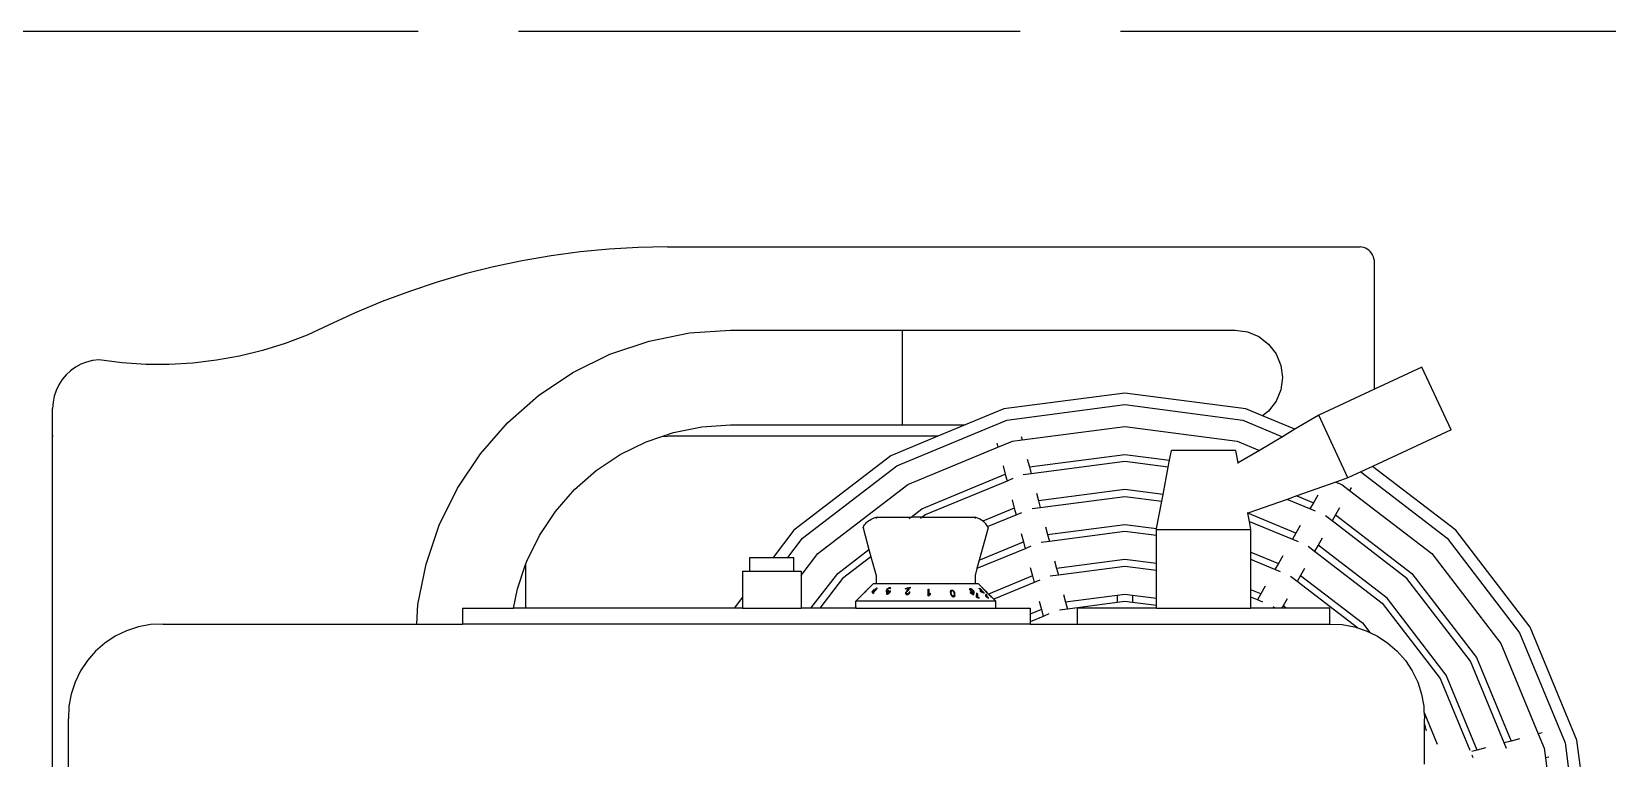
# Model space of a CAD drawing. Header units: millimetres. Extents: x 44692 to 174433, y -26273 to 14445.
# Drawn here: x 149316 to 150114, y -12729 to -12361 of the extents above; entities that cross this region are included whole.
import ezdxf

# ---------------------------------------------------------------- set-up
doc = ezdxf.new("R2010")
doc.units = ezdxf.units.MM
doc.header["$LTSCALE"] = 100
doc.linetypes.add('DASHEDX2', pattern=[3.048, 2.54, -0.508])
doc.layers.add('Area proceso', color=90, linetype='DASHEDX2')
doc.layers.add('Maquinas', color=200, linetype='Continuous')

msp = doc.modelspace()

# ---------------------------------------------------------------- linework, layer by layer
at = {"layer": 'Area proceso'}
msp.add_line((150120.923, -12361.232), (149304.923, -12361.232), dxfattribs=at)
at = {"layer": 'Maquinas'}
for p, q in [((149622.838, -12470.498), (149608.059, -12471.338)), ((149637.638, -12470.218), (149622.838, -12470.498)), ((149637.638, -12470.218), (149880.889, -12470.218)), ((149702.769, -12470.218), (149702.769, -12470.286)), ((149880.889, -12470.286), (149880.889, -12470.218)), ((149880.889, -12470.218), (149988.225, -12470.218)), ((149989.181, -12470.286), (149988.225, -12470.218)), ((149990.121, -12470.49), (149989.181, -12470.286)), ((149991.028, -12470.825), (149990.121, -12470.49)), ((149991.887, -12471.287), (149991.028, -12470.825)), ((149564.061, -12477.2), (149549.577, -12480.26)), ((149578.649, -12474.691), (149564.061, -12477.2)), ((149593.322, -12472.736), (149578.649, -12474.691)), ((149608.059, -12471.338), (149593.322, -12472.736)), ((149992.683, -12471.867), (149991.887, -12471.287)), ((149993.404, -12472.556), (149992.683, -12471.867)), ((149994.035, -12473.341), (149993.404, -12472.556)), ((149994.568, -12474.209), (149994.035, -12473.341)), ((149994.991, -12475.146), (149994.568, -12474.209)), ((149995.299, -12476.134), (149994.991, -12475.146)), ((149995.486, -12477.159), (149995.299, -12476.134)), ((149995.549, -12478.201), (149995.486, -12477.159)), ((149995.549, -12542.236), (149995.549, -12478.201)), ((149535.22, -12483.865), (149521.01, -12488.011)), ((149549.577, -12480.26), (149535.22, -12483.865)), ((149506.967, -12492.691), (149493.11, -12497.9)), ((149521.01, -12488.011), (149506.967, -12492.691)), ((149493.11, -12497.9), (149479.461, -12503.629)), ((149466.039, -12509.87), (149455.143, -12514.785)), ((149479.461, -12503.629), (149466.039, -12509.87)), ((149443.967, -12519.026), (149432.554, -12522.578)), ((149455.143, -12514.785), (149443.967, -12519.026)), ((149608.471, -12524.535), (149628.247, -12517.822)), ((149628.247, -12517.822), (149648.73, -12513.748)), ((149648.73, -12513.748), (149669.569, -12512.382)), ((149669.569, -12512.382), (149756.415, -12512.382)), ((149756.415, -12512.382), (149925.021, -12512.382)), ((149756.415, -12512.382), (149756.415, -12560.279)), ((149925.021, -12512.382), (149931.22, -12513.198)), ((149931.22, -12513.198), (149936.995, -12515.591)), ((149936.995, -12515.591), (149941.955, -12519.397)), ((149420.946, -12525.428), (149409.186, -12527.565)), ((149432.554, -12522.578), (149420.946, -12525.428)), ((149589.741, -12533.772), (149608.471, -12524.535)), ((149941.955, -12519.397), (149945.761, -12524.357)), ((149945.761, -12524.357), (149948.154, -12530.132)), ((149333.074, -12534.96), (149331.076, -12537.343)), ((149335.357, -12532.849), (149333.074, -12534.96)), ((149337.888, -12531.044), (149335.357, -12532.849)), ((149340.628, -12529.574), (149337.888, -12531.044)), ((149343.532, -12528.461), (149340.628, -12529.574)), ((149346.553, -12527.726), (149343.532, -12528.461)), ((149349.643, -12527.378), (149346.553, -12527.726)), ((149361.502, -12528.869), (149349.643, -12527.378)), ((149373.431, -12529.635), (149361.502, -12528.869)), ((149385.384, -12529.673), (149373.431, -12529.635)), ((149397.317, -12528.982), (149385.384, -12529.673)), ((149409.186, -12527.565), (149397.317, -12528.982)), ((149572.376, -12545.375), (149589.741, -12533.772)), ((149948.154, -12530.132), (149948.97, -12536.331)), ((150019.548, -12531.045), (149995.549, -12542.236)), ((150034.325, -12562.734), (150019.548, -12531.045)), ((149328.06, -12542.768), (149327.091, -12545.722)), ((149329.396, -12539.96), (149328.06, -12542.768)), ((149331.076, -12537.343), (149329.396, -12539.96)), ((149948.154, -12542.529), (149945.761, -12548.305)), ((149948.97, -12536.331), (149948.154, -12542.529)), ((149995.549, -12542.236), (149967.353, -12555.384)), ((149326.503, -12548.775), (149326.306, -12551.878)), ((149327.091, -12545.722), (149326.503, -12548.775)), ((149556.674, -12559.145), (149572.376, -12545.375)), ((149869.141, -12544.131), (149807.809, -12552.205)), ((149809.421, -12557.874), (149869.141, -12550.011)), ((149930.473, -12552.205), (149869.141, -12544.131)), ((149869.141, -12550.011), (149928.861, -12557.874)), ((149945.761, -12548.305), (149941.955, -12553.265)), ((149326.306, -12566.012), (149326.306, -12551.878)), ((149753.771, -12580.925), (149809.421, -12557.874)), ((149807.809, -12552.205), (149788.316, -12560.279)), ((149928.861, -12557.874), (149949, -12566.215)), ((149938.827, -12555.666), (149930.473, -12552.205)), ((149941.955, -12553.265), (149938.827, -12555.666)), ((149955.308, -12562.492), (149938.827, -12555.666)), ((149967.353, -12555.384), (149955.308, -12562.492)), ((149982.13, -12587.073), (149967.353, -12555.384)), ((149326.578, -12566.012), (149326.306, -12566.012)), ((149326.306, -12995.491), (149326.306, -12566.012)), ((149542.904, -12574.846), (149556.674, -12559.145)), ((149626.8, -12568.787), (149634.817, -12566.066)), ((149634.817, -12566.066), (149640.644, -12564.088)), ((149634.817, -12566.066), (149637.638, -12566.012)), ((149774.476, -12566.012), (149637.638, -12566.012)), ((149640.644, -12564.088), (149654.982, -12561.236)), ((149654.982, -12561.236), (149669.569, -12560.279)), ((149669.569, -12560.279), (149756.415, -12560.279)), ((149702.769, -12565.944), (149702.769, -12566.012)), ((149774.476, -12566.012), (149750.656, -12575.879)), ((149756.415, -12560.279), (149788.316, -12560.279)), ((149788.316, -12560.279), (149774.476, -12566.012)), ((149816.722, -12566.152), (149817.174, -12567.84)), ((149817.174, -12567.84), (149869.141, -12560.999)), ((149869.141, -12560.999), (149926.017, -12568.487)), ((149949, -12566.215), (149937.261, -12573.144)), ((149955.308, -12562.492), (149949, -12566.215)), ((150034.325, -12562.734), (149994.623, -12581.247)), ((149531.302, -12592.211), (149542.904, -12574.846)), ((149613.689, -12575.252), (149626.8, -12568.787)), ((149759.265, -12590.44), (149804.938, -12571.522)), ((149804.389, -12569.476), (149804.938, -12571.522)), ((149804.938, -12571.522), (149812.265, -12568.487)), ((149812.265, -12568.487), (149817.174, -12567.84)), ((149891.817, -12578.162), (149892.77, -12573.197)), ((149925.34, -12573.197), (149892.77, -12573.197)), ((149926.545, -12579.468), (149925.34, -12573.197)), ((149926.017, -12568.487), (149937.261, -12573.144)), ((149937.261, -12573.144), (149926.545, -12579.468)), ((149601.534, -12583.374), (149613.689, -12575.252)), ((149750.656, -12575.879), (149701.578, -12613.538)), ((149705.983, -12617.593), (149753.771, -12580.925)), ((149807.472, -12580.978), (149808.607, -12585.216)), ((149819.788, -12577.593), (149820.844, -12581.535)), ((149820.844, -12581.535), (149869.141, -12575.176)), ((149820.844, -12581.535), (149821.761, -12584.959)), ((149869.141, -12578.721), (149821.761, -12584.959)), ((149869.141, -12575.176), (149891.817, -12578.162)), ((149891.153, -12581.619), (149869.141, -12578.721)), ((149888.498, -12595.447), (149891.153, -12581.619)), ((149891.153, -12581.619), (149891.817, -12578.162)), ((149926.612, -12579.817), (149926.545, -12579.468)), ((149994.623, -12581.247), (149988.595, -12584.058)), ((150036.704, -12613.538), (149994.623, -12581.247)), ((149590.543, -12593.013), (149601.534, -12583.374)), ((149713.753, -12625.363), (149759.265, -12590.44)), ((149766.354, -12602.718), (149808.607, -12585.216)), ((149809.524, -12588.64), (149768.126, -12605.788)), ((149808.607, -12585.216), (149809.524, -12588.64)), ((149812.385, -12587.455), (149809.524, -12588.64)), ((149821.761, -12584.959), (149817.646, -12585.5)), ((149976.062, -12589.216), (149956.235, -12596.218)), ((149982.13, -12587.073), (149976.062, -12589.216)), ((149976.062, -12589.216), (149979.017, -12590.44)), ((149979.017, -12590.44), (149982.946, -12593.455)), ((149984.222, -12586.097), (149982.13, -12587.073)), ((149988.595, -12584.058), (149984.222, -12586.097)), ((149988.595, -12584.058), (150032.299, -12617.593)), ((149522.065, -12610.941), (149531.302, -12592.211)), ((149580.904, -12604.004), (149590.543, -12593.013)), ((149812.058, -12598.097), (149813.194, -12602.334)), ((149824.374, -12594.712), (149825.431, -12598.653)), ((149869.141, -12592.898), (149825.431, -12598.653)), ((149825.431, -12598.653), (149826.348, -12602.077)), ((149826.348, -12602.077), (149869.141, -12596.443)), ((149888.498, -12595.447), (149869.141, -12592.898)), ((149869.141, -12596.443), (149887.835, -12598.904)), ((149887.835, -12598.904), (149888.498, -12595.447)), ((149951.279, -12597.968), (149931.452, -12604.97)), ((149956.235, -12596.218), (149951.279, -12597.968)), ((149962.829, -12602.753), (149951.279, -12597.968)), ((149956.235, -12596.218), (149964.601, -12599.683)), ((149966.795, -12595.884), (149964.601, -12599.683)), ((149983.77, -12592.065), (149982.946, -12593.455)), ((149982.946, -12593.455), (150024.53, -12625.363)), ((149983.77, -12592.065), (149983.82, -12591.94)), ((149572.782, -12616.16), (149580.904, -12604.004)), ((149760.914, -12606.892), (149766.354, -12602.718)), ((149768.126, -12605.788), (149766.687, -12606.892)), ((149813.194, -12602.334), (149797.277, -12608.927)), ((149799.685, -12611.733), (149814.111, -12605.758)), ((149813.194, -12602.334), (149814.111, -12605.758)), ((149814.111, -12605.758), (149816.972, -12604.573)), ((149822.233, -12602.618), (149826.348, -12602.077)), ((149885.18, -12612.732), (149887.835, -12598.904)), ((149931.452, -12604.97), (149931.378, -12604.64)), ((149955.74, -12615.031), (149931.452, -12604.97)), ((149932.233, -12609.098), (149931.452, -12604.97)), ((149964.601, -12599.683), (149962.829, -12602.753)), ((149965.69, -12603.938), (149962.829, -12602.753)), ((149974.085, -12608.802), (149970.792, -12606.275)), ((149975.857, -12605.733), (149974.085, -12608.802)), ((149977.897, -12602.199), (149975.857, -12605.733)), ((149975.857, -12605.733), (150014.504, -12635.388)), ((149515.352, -12630.717), (149522.065, -12610.941)), ((149701.578, -12613.538), (149691.045, -12627.264)), ((149736.605, -12612.379), (149736.789, -12611.839)), ((149736.605, -12612.379), (149739.576, -12623.265)), ((149736.789, -12611.839), (149737.045, -12611.306)), ((149737.045, -12611.306), (149737.373, -12610.783)), ((149737.373, -12610.783), (149737.771, -12610.272)), ((149737.771, -12610.272), (149738.237, -12609.776)), ((149738.237, -12609.776), (149738.77, -12609.297)), ((149738.77, -12609.297), (149739.365, -12608.837)), ((149739.365, -12608.837), (149740.022, -12608.398)), ((149740.022, -12608.398), (149740.737, -12607.982)), ((149740.737, -12607.982), (149741.506, -12607.591)), ((149741.506, -12607.591), (149742.326, -12607.227)), ((149742.326, -12607.227), (149743.194, -12606.892)), ((149743.194, -12606.892), (149760.914, -12606.892)), ((149743.194, -12607.227), (149743.194, -12607.591)), ((149760.003, -12607.591), (149760.477, -12607.227)), ((149766.687, -12606.892), (149760.914, -12606.892)), ((149766.25, -12607.227), (149765.775, -12607.591)), ((149766.687, -12606.892), (149793.331, -12606.892)), ((149794.199, -12607.227), (149793.331, -12606.892)), ((149793.331, -12607.227), (149793.331, -12607.591)), ((149795.019, -12607.591), (149794.199, -12607.227)), ((149795.788, -12607.982), (149795.019, -12607.591)), ((149799.92, -12612.379), (149795.467, -12628.695)), ((149796.503, -12608.398), (149795.788, -12607.982)), ((149797.16, -12608.837), (149796.503, -12608.398)), ((149797.277, -12608.927), (149797.16, -12608.837)), ((149797.756, -12609.297), (149797.277, -12608.927)), ((149798.288, -12609.776), (149797.756, -12609.297)), ((149798.754, -12610.272), (149798.288, -12609.776)), ((149799.152, -12610.783), (149798.754, -12610.272)), ((149799.48, -12611.306), (149799.152, -12610.783)), ((149799.685, -12611.733), (149799.48, -12611.306)), ((149799.736, -12611.839), (149799.685, -12611.733)), ((149799.92, -12612.379), (149799.736, -12611.839)), ((149828.961, -12611.83), (149830.017, -12615.771)), ((149830.017, -12615.771), (149869.141, -12610.62)), ((149869.141, -12614.165), (149830.935, -12619.195)), ((149869.141, -12610.62), (149885.18, -12612.732)), ((149885.107, -12616.267), (149869.141, -12614.165)), ((149885.107, -12613.111), (149885.18, -12612.732)), ((149885.107, -12616.267), (149885.107, -12613.111)), ((149885.107, -12613.111), (149933.004, -12613.111)), ((149932.233, -12609.098), (149953.968, -12618.1)), ((149933.004, -12613.111), (149932.233, -12609.098)), ((149933.004, -12624.631), (149933.004, -12613.111)), ((149957.934, -12611.231), (149955.74, -12615.031)), ((150011.998, -12637.894), (149974.085, -12608.802)), ((150074.363, -12662.616), (150036.704, -12613.538)), ((149566.316, -12629.271), (149572.782, -12616.16)), ((149698.562, -12627.264), (149705.983, -12617.593)), ((149795.467, -12628.695), (149817.781, -12619.453)), ((149816.645, -12615.215), (149817.781, -12619.453)), ((149817.781, -12619.453), (149818.698, -12622.876)), ((149821.559, -12621.691), (149818.698, -12622.876)), ((149830.935, -12619.195), (149826.819, -12619.737)), ((149830.017, -12615.771), (149830.935, -12619.195)), ((149885.107, -12630.444), (149885.107, -12616.267)), ((149955.74, -12615.031), (149953.968, -12618.1)), ((149953.968, -12618.1), (149956.829, -12619.285)), ((149961.931, -12621.623), (149965.224, -12624.15)), ((149966.996, -12621.08), (149965.224, -12624.15)), ((149969.036, -12617.547), (149966.996, -12621.08)), ((150001.973, -12647.919), (149966.996, -12621.08)), ((150032.299, -12617.593), (150068.968, -12665.381)), ((149511.278, -12651.2), (149515.352, -12630.717)), ((149565.792, -12630.816), (149566.316, -12629.271)), ((149679.278, -12634.284), (149679.278, -12627.264)), ((149679.278, -12627.264), (149691.045, -12627.264)), ((149691.045, -12627.264), (149698.562, -12627.264)), ((149698.562, -12627.264), (149701.502, -12627.264)), ((149701.502, -12634.284), (149701.502, -12627.264)), ((149705.206, -12636.501), (149713.753, -12625.363)), ((149723.778, -12635.388), (149739.576, -12623.265)), ((149740.575, -12626.928), (149726.284, -12637.894)), ((149739.576, -12623.265), (149740.575, -12626.928)), ((149740.575, -12626.928), (149743.194, -12636.523)), ((149818.698, -12622.876), (149794.297, -12632.983)), ((149795.467, -12628.695), (149794.297, -12632.983)), ((149833.548, -12628.948), (149834.604, -12632.889)), ((149869.141, -12628.342), (149834.604, -12632.889)), ((149885.107, -12630.444), (149869.141, -12628.342)), ((149885.107, -12633.989), (149885.107, -12630.444)), ((149933.004, -12624.631), (149946.879, -12630.379)), ((149933.004, -12628.435), (149933.004, -12624.631)), ((149945.107, -12633.448), (149933.004, -12628.435)), ((149933.004, -12643.649), (149933.004, -12628.435)), ((149946.879, -12630.379), (149945.107, -12633.448)), ((149949.073, -12626.579), (149946.879, -12630.379)), ((149965.224, -12624.15), (149999.467, -12650.426)), ((150024.53, -12625.363), (150059.452, -12670.875)), ((149561.617, -12643.114), (149565.792, -12630.816)), ((149565.792, -12630.816), (149565.792, -12653.025)), ((149675.574, -12634.284), (149675.574, -12647.427)), ((149675.574, -12634.284), (149679.278, -12634.284)), ((149679.278, -12634.284), (149701.502, -12634.284)), ((149701.502, -12634.284), (149705.206, -12634.284)), ((149705.206, -12634.284), (149705.206, -12636.501)), ((149705.206, -12636.501), (149705.206, -12653.025)), ((149710.244, -12653.025), (149723.778, -12635.388)), ((149726.284, -12637.894), (149714.673, -12653.025)), ((149743.194, -12636.523), (149743.194, -12640.62)), ((149794.297, -12632.983), (149793.331, -12636.523)), ((149793.331, -12636.523), (149793.331, -12640.62)), ((149822.367, -12636.571), (149800.057, -12645.812)), ((149821.232, -12632.333), (149822.367, -12636.571)), ((149822.367, -12636.571), (149823.285, -12639.994)), ((149835.521, -12636.313), (149831.406, -12636.855)), ((149834.604, -12632.889), (149835.521, -12636.313)), ((149869.141, -12631.887), (149835.521, -12636.313)), ((149885.107, -12633.989), (149869.141, -12631.887)), ((149885.107, -12648.166), (149885.107, -12633.989)), ((149947.968, -12634.633), (149945.107, -12633.448)), ((149956.363, -12639.498), (149953.07, -12636.971)), ((149958.135, -12636.428), (149956.363, -12639.498)), ((149960.175, -12632.894), (149958.135, -12636.428)), ((149958.135, -12636.428), (149989.442, -12660.451)), ((150044.105, -12679.736), (150011.998, -12637.894)), ((150014.504, -12635.388), (150047.174, -12677.964)), ((149559.646, -12653.025), (149561.617, -12643.114)), ((149741.73, -12640.62), (149732.919, -12649.481)), ((149737.215, -12645.161), (149737.176, -12645.203)), ((149737.178, -12645.209), (149737.237, -12645.153)), ((149737.314, -12645.072), (149737.227, -12645.15)), ((149737.237, -12645.153), (149737.335, -12645.057)), ((149737.434, -12644.959), (149737.314, -12645.072)), ((149739.055, -12643.404), (149737.322, -12645.142)), ((149737.322, -12645.109), (149738.713, -12643.715)), ((149737.335, -12645.057), (149737.472, -12644.922)), ((149737.617, -12644.784), (149737.434, -12644.959)), ((149737.472, -12644.922), (149737.638, -12644.758)), ((149737.831, -12644.576), (149737.617, -12644.784)), ((149737.664, -12644.721), (149737.625, -12644.757)), ((149737.626, -12644.751), (149737.666, -12644.708)), ((149737.638, -12644.758), (149737.822, -12644.575)), ((149737.728, -12644.658), (149737.664, -12644.721)), ((149737.666, -12644.708), (149737.733, -12644.646)), ((149737.818, -12644.57), (149737.728, -12644.658)), ((149737.733, -12644.646), (149737.826, -12644.558)), ((149737.929, -12644.46), (149737.818, -12644.57)), ((149737.822, -12644.575), (149738.023, -12644.373)), ((149737.826, -12644.558), (149737.939, -12644.449)), ((149738.075, -12644.334), (149737.831, -12644.576)), ((149738.056, -12644.334), (149737.929, -12644.46)), ((149737.939, -12644.449), (149738.064, -12644.327)), ((149738.023, -12644.373), (149738.242, -12644.153)), ((149738.198, -12644.191), (149738.056, -12644.334)), ((149738.064, -12644.327), (149738.201, -12644.192)), ((149738.075, -12644.334), (149738.576, -12643.831)), ((149738.198, -12644.191), (149738.553, -12643.833)), ((149738.587, -12643.802), (149738.201, -12644.192)), ((149738.579, -12643.813), (149738.242, -12644.153)), ((149738.553, -12643.833), (149738.73, -12643.655)), ((149738.576, -12643.831), (149738.781, -12643.623)), ((149738.901, -12643.487), (149738.579, -12643.813)), ((149738.788, -12643.595), (149738.587, -12643.802)), ((149738.713, -12643.715), (149738.789, -12643.609)), ((149738.73, -12643.655), (149738.878, -12643.503)), ((149738.781, -12643.623), (149738.964, -12643.435)), ((149738.937, -12643.435), (149738.788, -12643.595)), ((149738.789, -12643.609), (149738.901, -12643.487)), ((149738.878, -12643.503), (149738.991, -12643.388)), ((149738.975, -12643.391), (149738.937, -12643.435)), ((149738.964, -12643.435), (149739.126, -12643.267)), ((149739.02, -12643.348), (149738.975, -12643.391)), ((149738.991, -12643.388), (149739.393, -12642.984)), ((149739.469, -12642.896), (149739.02, -12643.348)), ((149739.208, -12643.187), (149739.055, -12643.404)), ((149739.126, -12643.267), (149739.26, -12643.125)), ((149739.393, -12642.984), (149739.208, -12643.187)), ((149739.26, -12643.125), (149739.362, -12643.015)), ((149739.362, -12643.015), (149739.432, -12642.936)), ((149741.45, -12644.467), (149741.122, -12644.763)), ((149741.122, -12644.949), (149741.593, -12644.538)), ((149741.122, -12644.763), (149741.122, -12644.84)), ((149741.122, -12644.84), (149741.122, -12644.949)), ((149741.593, -12644.342), (149741.45, -12644.467)), ((149741.593, -12643.968), (149742.021, -12643.581)), ((149741.593, -12643.968), (149741.593, -12644.304)), ((149741.593, -12644.538), (149741.593, -12645.417)), ((149741.593, -12645.691), (149741.942, -12645.397)), ((149741.593, -12645.417), (149741.593, -12645.691)), ((149743.194, -12640.62), (149741.73, -12640.62)), ((149741.942, -12645.397), (149742.822, -12643.968)), ((149742.021, -12643.968), (149743.533, -12642.647)), ((149743.112, -12643.211), (149742.021, -12644.164)), ((149742.021, -12643.581), (149742.021, -12643.817)), ((149742.021, -12643.968), (149742.021, -12643.817)), ((149742.021, -12644.913), (149742.021, -12644.164)), ((149742.106, -12644.812), (149742.021, -12644.952)), ((149742.106, -12644.812), (149743.112, -12643.211)), ((149743.533, -12642.843), (149742.822, -12643.968)), ((149793.331, -12640.62), (149743.194, -12640.62)), ((149743.533, -12642.647), (149743.533, -12642.843)), ((149748.28, -12644.269), (149748.259, -12644.446)), ((149748.259, -12644.446), (149748.302, -12644.648)), ((149748.342, -12644.076), (149748.28, -12644.269)), ((149748.302, -12644.648), (149748.416, -12644.738)), ((149748.446, -12643.868), (149748.342, -12644.076)), ((149748.43, -12644.751), (149748.636, -12644.768)), ((149748.46, -12645.349), (149748.43, -12645.538)), ((149748.43, -12645.538), (149748.462, -12645.699)), ((149748.592, -12643.645), (149748.446, -12643.868)), ((149748.551, -12645.139), (149748.46, -12645.349)), ((149748.462, -12645.699), (149748.557, -12645.811)), ((149748.702, -12644.913), (149748.551, -12645.139)), ((149748.557, -12645.811), (149748.713, -12645.862)), ((149748.592, -12643.645), (149748.969, -12643.213)), ((149748.636, -12644.768), (149748.91, -12644.681)), ((149748.91, -12644.681), (149748.702, -12644.913)), ((149748.713, -12644.132), (149748.726, -12644.013)), ((149748.742, -12644.234), (149748.713, -12644.132)), ((149748.713, -12645.862), (149748.925, -12645.842)), ((149748.726, -12644.013), (149748.765, -12643.885)), ((149748.761, -12644.305), (149748.742, -12644.234)), ((149748.821, -12644.357), (149748.761, -12644.305)), ((149748.765, -12643.885), (149749.031, -12643.463)), ((149748.906, -12644.385), (149748.821, -12644.357)), ((149748.87, -12645.269), (149748.884, -12645.151)), ((149748.91, -12645.413), (149748.87, -12645.269)), ((149748.884, -12645.151), (149748.925, -12645.031)), ((149749.008, -12644.386), (149748.906, -12644.385)), ((149749.029, -12645.475), (149748.91, -12645.413)), ((149748.925, -12645.031), (149748.993, -12644.91)), ((149748.925, -12645.842), (149749.176, -12645.756)), ((149748.969, -12643.213), (149749.19, -12643.019)), ((149748.993, -12644.91), (149749.089, -12644.786)), ((149749.124, -12644.36), (149749.008, -12644.386)), ((149749.212, -12645.451), (149749.029, -12645.475)), ((149749.153, -12643.332), (149749.031, -12643.463)), ((149749.089, -12644.786), (149749.321, -12644.556)), ((149749.395, -12644.227), (149749.124, -12644.36)), ((149749.286, -12643.213), (149749.153, -12643.332)), ((149749.176, -12645.756), (149749.383, -12645.645)), ((149749.19, -12643.019), (149749.433, -12642.839)), ((149749.44, -12645.338), (149749.212, -12645.451)), ((149749.431, -12643.105), (149749.286, -12643.213)), ((149749.321, -12644.556), (149749.581, -12644.365)), ((149749.383, -12645.645), (149749.45, -12645.612)), ((149749.697, -12644), (149749.395, -12644.227)), ((149749.493, -12643.071), (149749.431, -12643.105)), ((149749.433, -12642.839), (149749.653, -12642.703)), ((149749.672, -12645.161), (149749.44, -12645.338)), ((149749.45, -12645.612), (149749.648, -12645.485)), ((149749.666, -12642.985), (149749.493, -12643.071)), ((149749.581, -12644.365), (149749.65, -12644.325)), ((149749.648, -12645.485), (149749.83, -12645.344)), ((149749.65, -12644.325), (149749.697, -12644)), ((149749.653, -12642.703), (149749.765, -12642.649)), ((149749.862, -12642.956), (149749.666, -12642.985)), ((149749.856, -12644.958), (149749.672, -12645.161)), ((149749.765, -12642.649), (149749.853, -12642.611)), ((149749.83, -12645.344), (149749.994, -12645.188)), ((149749.853, -12642.611), (149750.034, -12642.565)), ((149749.993, -12644.718), (149749.856, -12644.958)), ((149750.014, -12643.027), (149749.862, -12642.956)), ((149750.046, -12644.534), (149749.993, -12644.718)), ((149749.994, -12645.188), (149750.142, -12645.017)), ((149750.113, -12643.21), (149750.014, -12643.027)), ((149750.034, -12642.565), (149750.195, -12642.557)), ((149750.07, -12644.449), (149750.046, -12644.534)), ((149750.498, -12644.262), (149750.107, -12644.431)), ((149750.541, -12642.896), (149750.113, -12643.21)), ((149750.142, -12645.017), (149750.268, -12644.837)), ((149750.195, -12642.557), (149750.33, -12642.588)), ((149750.268, -12644.837), (149750.37, -12644.651)), ((149750.33, -12642.588), (149750.433, -12642.654)), ((149750.37, -12644.651), (149750.447, -12644.459)), ((149750.433, -12642.654), (149750.503, -12642.757)), ((149750.447, -12644.459), (149750.498, -12644.262)), ((149750.503, -12642.757), (149750.541, -12642.896)), ((149758.161, -12643.042), (149759.072, -12642.718)), ((149758.161, -12643.429), (149758.161, -12643.042)), ((149758.931, -12643.155), (149758.161, -12643.429)), ((149758.187, -12645.22), (149758.166, -12645.423)), ((149758.166, -12645.423), (149758.174, -12645.509)), ((149758.174, -12645.509), (149758.184, -12645.605)), ((149758.184, -12645.605), (149758.239, -12645.763)), ((149758.251, -12645.006), (149758.187, -12645.22)), ((149758.239, -12645.763), (149758.33, -12645.893)), ((149758.365, -12644.77), (149758.251, -12645.006)), ((149758.33, -12645.893), (149758.458, -12645.997)), ((149758.46, -12644.622), (149758.365, -12644.77)), ((149758.458, -12645.997), (149758.617, -12646.067)), ((149758.535, -12644.507), (149758.46, -12644.622)), ((149758.799, -12644.174), (149758.535, -12644.507)), ((149758.605, -12645.3), (149758.655, -12645.045)), ((149758.651, -12645.512), (149758.605, -12645.3)), ((149758.617, -12646.067), (149758.803, -12646.096)), ((149758.787, -12645.659), (149758.651, -12645.512)), ((149758.655, -12645.045), (149758.805, -12644.746)), ((149758.997, -12645.723), (149758.787, -12645.659)), ((149759.195, -12643.722), (149758.799, -12644.174)), ((149758.803, -12646.096), (149759.014, -12646.084)), ((149758.805, -12644.746), (149759.097, -12644.352)), ((149759.87, -12642.878), (149758.931, -12643.155)), ((149759.261, -12645.687), (149758.997, -12645.723)), ((149759.014, -12646.084), (149759.252, -12646.03)), ((149759.072, -12642.718), (149760.464, -12642.307)), ((149759.097, -12644.352), (149760.133, -12643.137)), ((149759.195, -12643.722), (149759.689, -12643.154)), ((149759.252, -12646.03), (149759.488, -12645.945)), ((149759.54, -12645.56), (149759.261, -12645.687)), ((149759.488, -12645.945), (149759.698, -12645.837)), ((149759.656, -12645.47), (149759.54, -12645.56)), ((149759.756, -12645.363), (149759.656, -12645.47)), ((149759.689, -12643.154), (149759.87, -12642.878)), ((149759.698, -12645.837), (149759.884, -12645.704)), ((149759.837, -12645.241), (149759.756, -12645.363)), ((149759.896, -12645.109), (149759.837, -12645.241)), ((149759.884, -12645.704), (149760.044, -12645.549)), ((149759.944, -12644.813), (149759.896, -12645.109)), ((149760.264, -12644.75), (149759.944, -12644.813)), ((149760.062, -12645.524), (149760.175, -12645.376)), ((149760.3, -12642.866), (149760.133, -12643.137)), ((149760.175, -12645.376), (149760.276, -12645.184)), ((149760.384, -12644.734), (149760.264, -12644.75)), ((149760.276, -12645.184), (149760.345, -12644.97)), ((149760.414, -12642.608), (149760.3, -12642.866)), ((149760.345, -12644.97), (149760.384, -12644.734)), ((149760.454, -12642.456), (149760.414, -12642.608)), ((149760.464, -12642.307), (149760.454, -12642.456)), ((149769.52, -12646.82), (149769.52, -12643.3)), ((149769.52, -12643.3), (149769.756, -12643.304)), ((149769.756, -12643.304), (149769.948, -12643.319)), ((149769.914, -12646.646), (149769.796, -12646.825)), ((149769.914, -12646.646), (149769.947, -12646.598)), ((149769.947, -12646.598), (149770.176, -12646.38)), ((149769.948, -12643.319), (149769.948, -12646.054)), ((149770.127, -12645.92), (149769.948, -12646.054)), ((149770.353, -12645.79), (149770.127, -12645.92)), ((149770.176, -12646.38), (149770.467, -12646.18)), ((149770.804, -12645.605), (149770.353, -12645.79)), ((149770.467, -12646.18), (149770.804, -12646.019)), ((149770.804, -12646.019), (149770.804, -12645.605)), ((149780.86, -12645.039), (149780.909, -12644.468)), ((149780.86, -12645.039), (149780.879, -12645.479)), ((149780.879, -12645.479), (149780.938, -12645.835)), ((149780.909, -12644.468), (149780.986, -12644.181)), ((149780.938, -12645.835), (149781.031, -12646.133)), ((149780.986, -12644.181), (149781.143, -12643.949)), ((149781.031, -12646.133), (149781.154, -12646.4)), ((149781.143, -12643.949), (149781.362, -12643.822)), ((149781.154, -12646.4), (149781.32, -12646.649)), ((149781.299, -12645.215), (149781.312, -12644.866)), ((149781.307, -12645.441), (149781.299, -12645.215)), ((149781.312, -12645.58), (149781.307, -12645.441)), ((149781.412, -12644.395), (149781.312, -12644.866)), ((149781.35, -12645.894), (149781.312, -12645.58)), ((149781.32, -12646.649), (149781.504, -12646.837)), ((149781.412, -12646.15), (149781.35, -12645.894)), ((149781.362, -12643.822), (149781.496, -12643.8)), ((149781.5, -12644.273), (149781.412, -12644.395)), ((149781.5, -12646.349), (149781.412, -12646.15)), ((149781.496, -12643.8), (149781.646, -12643.809)), ((149781.607, -12644.208), (149781.5, -12644.273)), ((149781.607, -12646.505), (149781.5, -12646.349)), ((149781.725, -12644.179), (149781.607, -12644.208)), ((149781.827, -12646.71), (149781.607, -12646.505)), ((149781.646, -12643.809), (149781.813, -12643.848)), ((149781.854, -12644.189), (149781.725, -12644.179)), ((149781.813, -12643.848), (149781.996, -12643.917)), ((149781.996, -12644.235), (149781.854, -12644.189)), ((149782.001, -12646.814), (149781.857, -12646.734)), ((149781.996, -12643.917), (149782.234, -12644.043)), ((149782.137, -12644.314), (149781.996, -12644.235)), ((149782.267, -12644.42), (149782.137, -12644.314)), ((149782.234, -12644.043), (149782.446, -12644.198)), ((149782.385, -12644.552), (149782.267, -12644.42)), ((149782.579, -12644.911), (149782.385, -12644.552)), ((149782.446, -12644.198), (149782.549, -12644.301)), ((149782.637, -12646.461), (149782.471, -12646.797)), ((149782.549, -12644.301), (149782.63, -12644.385)), ((149782.579, -12644.911), (149782.642, -12645.164)), ((149782.63, -12644.385), (149782.787, -12644.602)), ((149782.679, -12646.183), (149782.637, -12646.461)), ((149782.642, -12645.164), (149782.68, -12645.471)), ((149782.692, -12645.832), (149782.679, -12646.183)), ((149782.68, -12645.471), (149782.692, -12645.832)), ((149782.787, -12644.602), (149782.938, -12644.897)), ((149783.046, -12645.23), (149782.938, -12644.897)), ((149783.1, -12646.517), (149783.005, -12646.869)), ((149783.084, -12645.451), (149783.046, -12645.23)), ((149783.111, -12645.605), (149783.084, -12645.451)), ((149783.1, -12646.517), (149783.132, -12646.027)), ((149783.132, -12646.027), (149783.111, -12645.605)), ((149790.665, -12643.323), (149790.682, -12643.192)), ((149790.684, -12643.497), (149790.665, -12643.323)), ((149790.682, -12643.192), (149790.734, -12643.099)), ((149790.743, -12643.686), (149790.684, -12643.497)), ((149790.734, -12643.099), (149790.82, -12643.044)), ((149790.978, -12644.106), (149790.743, -12643.686)), ((149790.82, -12643.044), (149790.94, -12643.025)), ((149792.219, -12645.729), (149790.829, -12644.694)), ((149790.829, -12644.694), (149790.829, -12644.971)), ((149790.829, -12644.971), (149792.562, -12646.261)), ((149790.94, -12643.025), (149791.123, -12643.052)), ((149790.978, -12644.106), (149791.144, -12644.323)), ((149791.132, -12643.551), (149791.119, -12643.655)), ((149791.119, -12643.655), (149791.131, -12643.774)), ((149791.123, -12643.052), (149791.337, -12643.137)), ((149791.131, -12643.774), (149791.234, -12644.036)), ((149791.172, -12643.479), (149791.132, -12643.551)), ((149791.144, -12644.323), (149791.328, -12644.527)), ((149791.239, -12643.44), (149791.172, -12643.479)), ((149791.324, -12644.18), (149791.234, -12644.036)), ((149791.333, -12643.435), (149791.239, -12643.44)), ((149791.435, -12644.325), (149791.324, -12644.18)), ((149791.328, -12644.527), (149791.529, -12644.717)), ((149791.446, -12643.459), (149791.333, -12643.435)), ((149791.337, -12643.137), (149791.581, -12643.279)), ((149791.562, -12644.466), (149791.435, -12644.325)), ((149791.57, -12643.512), (149791.446, -12643.459)), ((149791.529, -12644.717), (149791.749, -12644.893)), ((149791.704, -12644.603), (149791.562, -12644.466)), ((149791.707, -12643.591), (149791.57, -12643.512)), ((149791.581, -12643.279), (149791.856, -12643.478)), ((149791.863, -12644.736), (149791.704, -12644.603)), ((149791.856, -12643.699), (149791.707, -12643.591)), ((149791.749, -12644.893), (149791.919, -12645.011)), ((149791.856, -12643.478), (149792.082, -12643.666)), ((149792.094, -12643.912), (149791.856, -12643.699)), ((149792.059, -12644.875), (149791.863, -12644.736)), ((149791.919, -12645.011), (149791.959, -12645.034)), ((149791.959, -12645.034), (149792.086, -12645.114)), ((149792.236, -12644.97), (149792.059, -12644.875)), ((149792.086, -12645.114), (149792.407, -12645.263)), ((149792.294, -12644.147), (149792.094, -12643.912)), ((149792.107, -12643.69), (149792.47, -12644.062)), ((149792.308, -12645.495), (149792.219, -12645.729)), ((149792.384, -12645.019), (149792.236, -12644.97)), ((149792.294, -12644.147), (149792.443, -12644.394)), ((149792.407, -12645.263), (149792.308, -12645.495)), ((149792.497, -12645.022), (149792.384, -12645.019)), ((149792.443, -12644.394), (149792.526, -12644.639)), ((149792.632, -12644.262), (149792.47, -12644.062)), ((149792.899, -12645.37), (149792.497, -12645.022)), ((149792.526, -12644.639), (149792.975, -12644.968)), ((149792.562, -12646.261), (149792.665, -12645.967)), ((149792.766, -12644.456), (149792.632, -12644.262)), ((149792.665, -12645.967), (149792.899, -12645.37)), ((149792.868, -12644.636), (149792.766, -12644.456)), ((149792.938, -12644.808), (149792.877, -12644.657)), ((149792.975, -12644.968), (149792.938, -12644.808)), ((149794.987, -12640.62), (149793.331, -12640.62)), ((149794.499, -12645.68), (149794.071, -12645.328)), ((149794.071, -12645.328), (149794.071, -12646.158)), ((149794.071, -12647.455), (149794.071, -12646.158)), ((149794.499, -12645.68), (149794.499, -12646.667)), ((149794.499, -12647.305), (149794.499, -12646.696)), ((149794.987, -12640.62), (149800.057, -12645.812)), ((149795.446, -12642.929), (149795.917, -12643.372)), ((149795.446, -12643.068), (149795.446, -12642.929)), ((149795.754, -12643.359), (149795.446, -12643.068)), ((149795.917, -12643.511), (149795.754, -12643.359)), ((149795.917, -12643.084), (149796.344, -12643.496)), ((149795.917, -12643.359), (149795.917, -12643.125)), ((149795.917, -12643.511), (149795.917, -12643.827)), ((149795.917, -12643.827), (149795.917, -12644.393)), ((149795.917, -12644.393), (149796.266, -12644.714)), ((149796.266, -12644.714), (149796.934, -12644.934)), ((149796.344, -12643.579), (149796.344, -12643.496)), ((149796.344, -12643.775), (149796.344, -12643.579)), ((149797.856, -12645.198), (149796.344, -12643.775)), ((149796.344, -12643.914), (149797.436, -12644.941)), ((149796.344, -12644.293), (149796.344, -12643.914)), ((149796.344, -12644.502), (149796.344, -12644.293)), ((149796.617, -12644.589), (149796.344, -12644.502)), ((149797.436, -12644.941), (149796.617, -12644.589)), ((149796.934, -12644.934), (149797.856, -12645.337)), ((149797.066, -12642.718), (149797.109, -12642.756)), ((149797.149, -12642.809), (149797.087, -12642.743)), ((149797.109, -12642.756), (149797.198, -12642.843)), ((149797.253, -12642.916), (149797.149, -12642.809)), ((149797.198, -12642.843), (149797.237, -12642.886)), ((149797.237, -12642.886), (149797.443, -12643.101)), ((149797.237, -12642.933), (149797.269, -12642.976)), ((149797.399, -12643.065), (149797.253, -12642.916)), ((149797.358, -12643.035), (149797.267, -12642.953)), ((149797.269, -12642.976), (149797.364, -12643.082)), ((149797.509, -12643.179), (149797.358, -12643.035)), ((149797.364, -12643.082), (149797.52, -12643.247)), ((149797.576, -12643.246), (149797.399, -12643.065)), ((149797.443, -12643.101), (149797.717, -12643.382)), ((149797.717, -12643.382), (149797.509, -12643.179)), ((149797.568, -12643.219), (149797.52, -12643.175)), ((149797.52, -12643.247), (149797.724, -12643.459)), ((149797.533, -12643.19), (149797.572, -12643.232)), ((149797.628, -12643.278), (149797.568, -12643.219)), ((149797.572, -12643.232), (149797.637, -12643.299)), ((149797.775, -12643.448), (149797.576, -12643.246)), ((149797.712, -12643.361), (149797.628, -12643.278)), ((149797.637, -12643.299), (149797.728, -12643.393)), ((149797.717, -12643.425), (149797.677, -12643.375)), ((149797.69, -12643.382), (149797.731, -12643.418)), ((149797.836, -12643.553), (149797.717, -12643.425)), ((149797.724, -12643.459), (149797.983, -12643.728)), ((149797.728, -12643.393), (149797.838, -12643.505)), ((149797.731, -12643.418), (149797.8, -12643.482)), ((149797.815, -12643.467), (149797.732, -12643.38)), ((149797.997, -12643.672), (149797.775, -12643.448)), ((149797.8, -12643.482), (149797.895, -12643.574)), ((149797.931, -12643.586), (149797.815, -12643.467)), ((149798.018, -12643.742), (149797.836, -12643.553)), ((149797.838, -12643.505), (149797.959, -12643.628)), ((149797.856, -12645.337), (149797.856, -12645.198)), ((149797.895, -12643.574), (149798.128, -12643.803)), ((149798.202, -12643.861), (149797.931, -12643.586)), ((149797.959, -12643.628), (149798.093, -12643.763)), ((149797.983, -12643.728), (149798.257, -12644.005)), ((149798.24, -12643.917), (149797.997, -12643.672)), ((149798.247, -12643.974), (149798.018, -12643.742)), ((149798.093, -12643.763), (149798.238, -12643.909)), ((149798.128, -12643.803), (149798.387, -12644.062)), ((149798.504, -12644.162), (149798.202, -12643.861)), ((149798.238, -12643.909), (149798.473, -12644.145)), ((149798.46, -12644.138), (149798.24, -12643.917)), ((149798.476, -12644.202), (149798.247, -12643.974)), ((149798.257, -12644.005), (149798.455, -12644.202)), ((149798.387, -12644.062), (149798.456, -12644.132)), ((149798.455, -12644.202), (149798.628, -12644.37)), ((149798.456, -12644.132), (149798.504, -12644.162)), ((149798.66, -12644.338), (149798.46, -12644.138)), ((149798.473, -12644.145), (149798.669, -12644.34)), ((149798.663, -12644.385), (149798.476, -12644.202)), ((149798.628, -12644.37), (149798.801, -12644.541)), ((149798.841, -12644.519), (149798.66, -12644.338)), ((149798.8, -12644.513), (149798.663, -12644.385)), ((149798.669, -12644.34), (149798.82, -12644.489)), ((149798.877, -12644.578), (149798.8, -12644.513)), ((149798.801, -12644.541), (149798.949, -12644.684)), ((149798.812, -12645.869), (149798.812, -12646.201)), ((149799.24, -12646.28), (149798.812, -12645.869)), ((149798.812, -12646.978), (149798.812, -12646.201)), ((149798.82, -12644.489), (149798.92, -12644.584)), ((149799.002, -12644.679), (149798.841, -12644.519)), ((149799.305, -12645.011), (149798.877, -12644.578)), ((149798.92, -12644.584), (149799.348, -12645.015)), ((149798.949, -12644.684), (149799.075, -12644.805)), ((149799.137, -12644.813), (149799.002, -12644.679)), ((149799.075, -12644.805), (149799.177, -12644.9)), ((149799.24, -12644.913), (149799.137, -12644.813)), ((149799.177, -12644.9), (149799.253, -12644.969)), ((149799.31, -12644.981), (149799.24, -12644.913)), ((149799.24, -12646.656), (149799.24, -12646.28)), ((149799.24, -12646.656), (149799.24, -12647.172)), ((149799.253, -12644.969), (149799.305, -12645.011)), ((149799.348, -12645.015), (149799.31, -12644.981)), ((149800.057, -12645.812), (149802.802, -12648.479)), ((149800.446, -12646.11), (149800.446, -12646.2)), ((149800.874, -12646.566), (149800.446, -12646.135)), ((149800.446, -12646.2), (149800.722, -12646.477)), ((149800.722, -12646.477), (149800.873, -12646.618)), ((149801.102, -12646.838), (149800.873, -12646.618)), ((149800.874, -12646.594), (149800.874, -12646.54)), ((149801.279, -12646.987), (149800.874, -12646.594)), ((149823.285, -12639.994), (149802.802, -12648.479)), ((149826.146, -12638.809), (149823.285, -12639.994)), ((149838.135, -12646.066), (149839.191, -12650.007)), ((149865.254, -12646.576), (149839.191, -12650.007)), ((149869.141, -12646.064), (149865.254, -12646.576)), ((149865.254, -12646.576), (149865.254, -12650.12)), ((149872.998, -12646.572), (149869.141, -12646.064)), ((149885.107, -12648.166), (149872.998, -12646.572)), ((149872.998, -12646.572), (149872.998, -12650.116)), ((149938.018, -12645.726), (149933.004, -12643.649)), ((149933.004, -12647.453), (149933.004, -12643.649)), ((149938.018, -12645.726), (149936.246, -12648.796)), ((149940.212, -12641.927), (149938.018, -12645.726)), ((149986.919, -12662.944), (149956.363, -12639.498)), ((149510.635, -12661.008), (149511.278, -12651.2)), ((149533.86, -12653.025), (149533.86, -12661.008)), ((149533.86, -12653.025), (149559.646, -12653.025)), ((149565.792, -12653.025), (149559.646, -12653.025)), ((149671.278, -12653.025), (149565.792, -12653.025)), ((149675.574, -12647.427), (149671.278, -12653.025)), ((149675.574, -12653.025), (149671.278, -12653.025)), ((149675.574, -12647.427), (149675.574, -12653.025)), ((149675.574, -12653.025), (149705.206, -12653.025)), ((149710.244, -12653.025), (149705.206, -12653.025)), ((149714.673, -12653.025), (149710.244, -12653.025)), ((149732.391, -12653.025), (149714.673, -12653.025)), ((149732.948, -12652.3), (149732.391, -12653.025)), ((149732.955, -12653.025), (149732.391, -12653.025)), ((149732.948, -12652.3), (149732.919, -12649.481)), ((149803.799, -12649.481), (149732.919, -12649.481)), ((149733.131, -12652.061), (149732.948, -12652.3)), ((149732.955, -12653.025), (149732.948, -12652.3)), ((149732.955, -12653.025), (149803.799, -12653.025)), ((149769.52, -12646.82), (149769.796, -12646.825)), ((149781.504, -12646.837), (149781.733, -12647.004)), ((149781.733, -12647.004), (149781.996, -12647.132)), ((149781.996, -12647.132), (149782.178, -12647.201)), ((149782.141, -12646.862), (149782.001, -12646.814)), ((149782.266, -12646.875), (149782.141, -12646.862)), ((149782.178, -12647.201), (149782.344, -12647.24)), ((149782.376, -12646.853), (149782.266, -12646.875)), ((149782.344, -12647.24), (149782.494, -12647.248)), ((149782.471, -12646.797), (149782.376, -12646.853)), ((149782.494, -12647.248), (149782.627, -12647.226)), ((149782.627, -12647.226), (149782.847, -12647.1)), ((149782.847, -12647.1), (149783.005, -12646.869)), ((149794.071, -12647.455), (149794.347, -12647.672)), ((149794.347, -12647.672), (149794.498, -12647.646)), ((149794.498, -12647.646), (149794.727, -12647.677)), ((149794.678, -12647.353), (149794.499, -12647.305)), ((149794.904, -12647.438), (149794.678, -12647.353)), ((149794.727, -12647.677), (149795.018, -12647.766)), ((149795.203, -12647.581), (149794.904, -12647.438)), ((149795.018, -12647.766), (149795.355, -12647.913)), ((149795.355, -12647.663), (149795.203, -12647.581)), ((149795.355, -12647.772), (149795.355, -12647.663)), ((149795.355, -12647.913), (149795.355, -12647.772)), ((149798.812, -12646.978), (149798.812, -12647.055)), ((149798.812, -12647.055), (149799.088, -12647.307)), ((149799.125, -12647.318), (149799.239, -12647.364)), ((149799.239, -12647.364), (149799.468, -12647.496)), ((149799.418, -12647.288), (149799.24, -12647.172)), ((149799.645, -12647.449), (149799.418, -12647.288)), ((149799.468, -12647.496), (149799.759, -12647.691)), ((149800.096, -12647.795), (149799.645, -12647.449)), ((149799.759, -12647.691), (149800.096, -12647.941)), ((149800.096, -12647.941), (149800.096, -12647.795)), ((149801.102, -12646.838), (149801.393, -12647.12)), ((149801.73, -12647.43), (149801.279, -12646.987)), ((149801.393, -12647.12), (149801.73, -12647.449)), ((149802.802, -12648.479), (149802.731, -12648.508)), ((149802.802, -12648.479), (149803.799, -12649.481)), ((149803.799, -12653.025), (149803.799, -12649.481)), ((149803.799, -12653.025), (149821.244, -12653.025)), ((149821.244, -12653.025), (149821.244, -12656.054)), ((149826.954, -12653.689), (149821.244, -12656.054)), ((149825.819, -12649.451), (149826.954, -12653.689)), ((149826.954, -12653.689), (149827.872, -12657.112)), ((149840.108, -12653.431), (149835.993, -12653.973)), ((149839.191, -12650.007), (149840.108, -12653.431)), ((149865.254, -12650.12), (149840.108, -12653.431)), ((149885.107, -12653.025), (149845.192, -12653.025)), ((149845.192, -12661.008), (149845.192, -12653.025)), ((149869.141, -12649.609), (149865.254, -12650.12)), ((149872.998, -12650.116), (149869.141, -12649.609)), ((149885.107, -12651.711), (149872.998, -12650.116)), ((149885.107, -12651.711), (149885.107, -12648.166)), ((149885.107, -12653.025), (149885.107, -12651.711)), ((149885.107, -12653.025), (149933.004, -12653.025)), ((149936.246, -12648.796), (149933.004, -12647.453)), ((149933.004, -12653.025), (149933.004, -12647.453)), ((149945.13, -12653.025), (149933.004, -12653.025)), ((149939.107, -12649.981), (149936.246, -12648.796)), ((149945.13, -12653.025), (149944.209, -12652.318)), ((149948.553, -12653.025), (149945.13, -12653.025)), ((149949.274, -12651.776), (149948.553, -12653.025)), ((149950.903, -12653.025), (149948.553, -12653.025)), ((149951.314, -12648.242), (149949.274, -12651.776)), ((149950.903, -12653.025), (149949.274, -12651.776)), ((149972.918, -12653.025), (149950.903, -12653.025)), ((149972.918, -12661.008), (149972.918, -12653.025)), ((149999.467, -12650.426), (150028.757, -12688.597)), ((150031.826, -12686.825), (150001.973, -12647.919)), ((149369.7, -12662.449), (149363.713, -12664.406)), ((149375.895, -12661.309), (149369.7, -12662.449)), ((149382.186, -12661.008), (149375.895, -12661.309)), ((149382.186, -12661.008), (149510.635, -12661.008)), ((149510.635, -12661.008), (149533.86, -12661.008)), ((149821.244, -12661.008), (149533.86, -12661.008)), ((149821.244, -12656.054), (149821.039, -12656.139)), ((149821.244, -12659.858), (149821.039, -12659.943)), ((149821.244, -12656.054), (149821.244, -12659.858)), ((149827.872, -12657.112), (149821.244, -12659.858)), ((149821.244, -12659.858), (149821.244, -12661.008)), ((149821.244, -12661.008), (149831.356, -12661.008)), ((149830.732, -12655.927), (149827.872, -12657.112)), ((149831.356, -12661.008), (149845.192, -12661.008)), ((149845.192, -12661.008), (149972.918, -12661.008)), ((149972.918, -12661.008), (149979.21, -12661.309)), ((149979.21, -12661.309), (149985.404, -12662.449)), ((149985.404, -12662.449), (149986.919, -12662.944)), ((149989.442, -12660.451), (149993.117, -12665.24)), ((150098.036, -12719.768), (150074.363, -12662.616)), ((149352.788, -12670.621), (149348.046, -12674.766)), ((149358.042, -12667.147), (149352.788, -12670.621)), ((149363.713, -12664.406), (149358.042, -12667.147)), ((149986.919, -12662.944), (149991.391, -12664.406)), ((149991.391, -12664.406), (149993.117, -12665.24)), ((149993.117, -12665.24), (149997.062, -12667.147)), ((149997.062, -12667.147), (150002.316, -12670.621)), ((150002.316, -12670.621), (150007.058, -12674.766)), ((150068.968, -12665.381), (150092.019, -12721.031)), ((149348.046, -12674.766), (149343.901, -12679.508)), ((150007.058, -12674.766), (150011.203, -12679.508)), ((150047.174, -12677.964), (150064.676, -12720.217)), ((150059.452, -12670.875), (150078.371, -12716.548)), ((149340.427, -12684.762), (149337.687, -12690.433)), ((149343.901, -12679.508), (149340.427, -12684.762)), ((150011.203, -12679.508), (150014.677, -12684.762)), ((150014.677, -12684.762), (150017.418, -12690.433)), ((150061.252, -12721.135), (150044.105, -12679.736)), ((149337.687, -12690.433), (149335.729, -12696.42)), ((150017.418, -12690.433), (150019.375, -12696.42)), ((150028.757, -12688.597), (150043.782, -12724.871)), ((150047.558, -12724.804), (150031.826, -12686.825)), ((149335.729, -12696.42), (149334.59, -12702.614)), ((150019.375, -12696.42), (150020.515, -12702.614)), ((149334.59, -12702.614), (149334.289, -12708.906)), ((149334.289, -12708.906), (149334.289, -12709.002)), ((149334.289, -12852.495), (149334.289, -12709.002)), ((150020.515, -12702.614), (150020.588, -12705.606)), ((150020.588, -12705.606), (150020.656, -12705.77)), ((150020.656, -12705.77), (150027.315, -12721.847)), ((150020.656, -12705.77), (150020.816, -12708.906)), ((150020.816, -12708.906), (150020.816, -12709.002)), ((150020.926, -12710.999), (150020.816, -12709.002)), ((150020.816, -12731.97), (150020.816, -12709.002)), ((150021.313, -12713.059), (150020.926, -12710.999)), ((150021.971, -12715.05), (150021.313, -12713.059)), ((150080.416, -12716), (150078.371, -12716.548)), ((150078.371, -12716.548), (150081.406, -12723.875)), ((150047.558, -12724.804), (150044.764, -12725.553)), ((150051.796, -12723.669), (150047.558, -12724.804)), ((150064.676, -12720.217), (150061.252, -12721.135)), ((150062.437, -12723.996), (150061.252, -12721.135)), ((150068.914, -12719.082), (150064.676, -12720.217)), ((150081.406, -12723.875), (150082.052, -12728.785)), ((150092.019, -12721.031), (150099.881, -12780.751)), ((150106.111, -12781.101), (150098.036, -12719.768)), ((150044.764, -12727.242), (150045.319, -12728.582)), ((150083.617, -12728.384), (150082.052, -12728.785)), ((150082.052, -12728.785), (150088.894, -12780.751)), ((150083.741, -12728.332), (150083.617, -12728.384))]:
    msp.add_line(p, q, dxfattribs=at)

doc.saveas('drawing.dxf')
